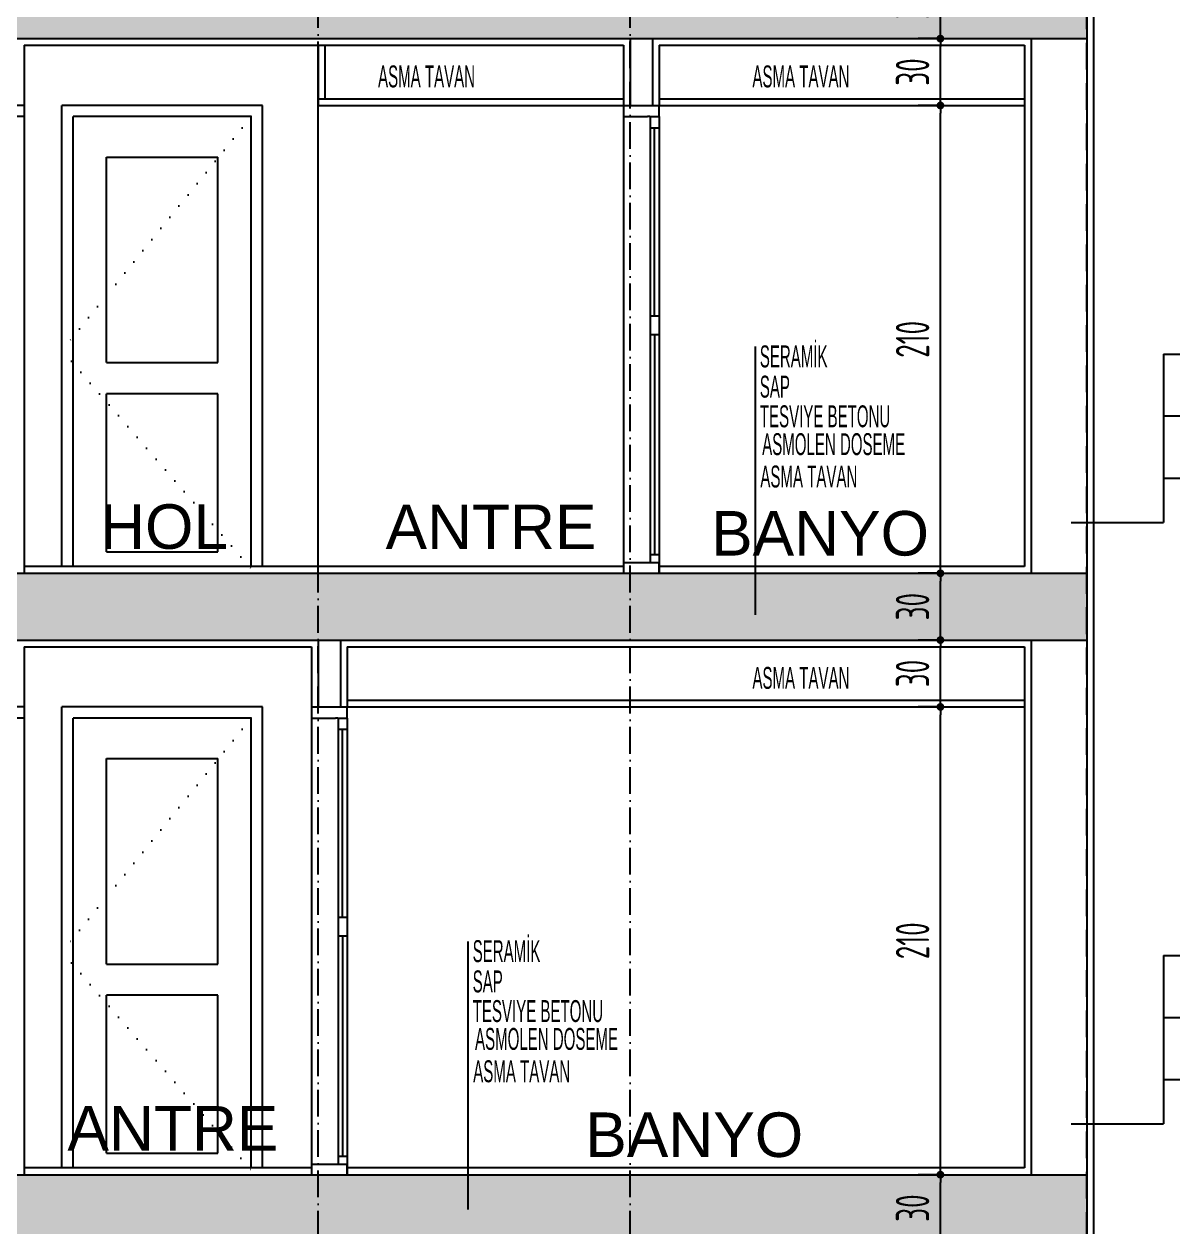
# Model space of a CAD drawing. Extents: x 41749 to 92598, y -24291 to 29432.
# Drawn here: x 75892 to 76411, y -22602 to -22062 of the extents above; entities that cross this region are included whole.
import ezdxf

# ---------------------------------------------------------------- set-up
doc = ezdxf.new("R2010")
doc.units = 0
doc.header["$MEASUREMENT"] = 0
doc.header["$PDMODE"] = 3
doc.linetypes.add('ACAD_ISO10W100', pattern=[18, 12, -3, 0, -3])
doc.linetypes.add('DOT', pattern=[6.35, 0, -6.35])
doc.layers.get('0').update_dxf_attribs({"linetype": 'CONTINUOUS'})
doc.layers.get('Defpoints').update_dxf_attribs({"linetype": 'CONTINUOUS'})
for name, color, linetype in [('ADAKENARI', 7, 'CONTINUOUS'), ('AKS', 10, 'CONTINUOUS'), ('CAM', 12, 'CONTINUOUS'), ('doğrama', 1, 'CONTINUOUS'), ('DUVAR', 6, 'CONTINUOUS'), ('İÇ ÖLÇÜ', 95, 'CONTINUOUS'), ('KOLON', 5, 'CONTINUOUS'), ('MAHAL', 21, 'CONTINUOUS'), ('P', 7, 'DOT'), ('SIVA', 7, 'CONTINUOUS'), ('SıVA', 7, 'CONTINUOUS'), ('tar', 12, 'CONTINUOUS')]:
    doc.layers.add(name, color=color, linetype=linetype)
doc.layers.add('Yazı 1_20', color=7, linetype='CONTINUOUS', lineweight=25)
doc.styles.add('ARIALNARROW', font='ARIALN.TTF')
doc.styles.add('mahal', font='arial.ttf', dxfattribs={"height": 70})
doc.styles.add('OLCU', font='isocpeur.ttf', dxfattribs={"width": 0.59})
doc.dimstyles.new('OLCU3', dxfattribs={"dimscale": 0.5, "dimtxt": 30, "dimasz": 7, "dimexe": 20, "dimexo": 0, "dimgap": 10, "dimtad": 1, "dimdec": 4, "dimrnd": 0.5, "dimdsep": 46, "dimtxsty": 'OLCU', "dimblk1": 'DOT', "dimblk2": 'DOT', "dimsah": 1, "dimcen": 0.09, "dimclrt": 4, "dimadec": 0, "dimazin": 0, "dimtfac": 1, "dimtdec": 4, "dimtix": 1, "dimtmove": 2, "dimatfit": 3, "dimfxl": 0, "dimtolj": 1, "dimtzin": 0, "dimarcsym": 0})

# ---------------------------------------------------------------- blocks, each defined once
blk = doc.blocks.new('DOT')
at = {"color": 0, "linetype": 'ByBlock'}
blk.add_line((-0.5, 0), (-1, 0), dxfattribs=at)
at = {"color": 0, "linetype": 'ByBlock', "const_width": 0.5}
blk.add_lwpolyline([(-0.25, 0, 1), (0.25, 0, 1)], format="xyb", close=True, dxfattribs=at)
blk = doc.blocks.new('*D144')
at = {"layer": 'Defpoints', "color": 0, "transparency": 16777216}
for p in [(76303.21, -22578.23), (76351.66, -22578.23), (76351.66, -22608.23)]:
    blk.add_point(p, dxfattribs=at)
at = {"layer": 'İÇ ÖLÇÜ', "color": 0, "lineweight": -2, "transparency": 16777216}
for p, q in [((76303.34, -22578.23), (76293.21, -22578.23)), ((76303.21, -22604.73), (76303.21, -22581.73)), ((76303.34, -22608.23), (76293.21, -22608.23))]:
    blk.add_line(p, q, dxfattribs=at)
at = {"layer": 'İÇ ÖLÇÜ', "color": 0, "lineweight": -2, "transparency": 16777216, "xscale": 3.5, "yscale": 3.5, "zscale": 3.5}
for p, rotation in [((76303.21, -22578.23), 90), ((76303.21, -22608.23), 270)]:
    blk.add_blockref('DOT', p, dxfattribs=dict(at, rotation=rotation))
at = {"layer": 'İÇ ÖLÇÜ', "color": 4, "transparency": 16777216, "insert": (76290.71, -22593.23), "char_height": 15, "attachment_point": 5, "rotation": 90, "style": 'OLCU'}
blk.add_mtext('\\A1;30', dxfattribs=at)
blk = doc.blocks.new('*D145')
at = {"layer": 'Defpoints', "color": 0, "transparency": 16777216}
for p in [(76303.21, -22368.23), (76310.18, -22368.23, -0.01), (76310.18, -22578.23)]:
    blk.add_point(p, dxfattribs=at)
at = {"layer": 'İÇ ÖLÇÜ', "color": 0, "lineweight": -2, "transparency": 16777216}
for p, q in [((76303.34, -22368.23), (76293.21, -22368.23)), ((76303.21, -22574.73), (76303.21, -22371.73)), ((76303.34, -22578.23), (76293.21, -22578.23))]:
    blk.add_line(p, q, dxfattribs=at)
at = {"layer": 'İÇ ÖLÇÜ', "color": 0, "lineweight": -2, "transparency": 16777216, "xscale": 3.5, "yscale": 3.5, "zscale": 3.5}
for p, rotation in [((76303.21, -22368.23), 90), ((76303.21, -22578.23), 270)]:
    blk.add_blockref('DOT', p, dxfattribs=dict(at, rotation=rotation))
at = {"layer": 'İÇ ÖLÇÜ', "color": 4, "transparency": 16777216, "insert": (76290.71, -22473.23), "char_height": 15, "attachment_point": 5, "rotation": 90, "style": 'OLCU'}
blk.add_mtext('\\A1;210', dxfattribs=at)
blk = doc.blocks.new('*D146')
at = {"layer": 'Defpoints', "color": 0, "transparency": 16777216}
for p in [(76303.21, -22338.23), (76351.66, -22338.23), (76310.18, -22368.23, -0.01)]:
    blk.add_point(p, dxfattribs=at)
at = {"layer": 'İÇ ÖLÇÜ', "color": 0, "lineweight": -2, "transparency": 16777216}
for p, q in [((76303.34, -22338.23), (76293.21, -22338.23)), ((76303.21, -22364.73), (76303.21, -22341.73)), ((76303.34, -22368.23), (76293.21, -22368.23))]:
    blk.add_line(p, q, dxfattribs=at)
at = {"layer": 'İÇ ÖLÇÜ', "color": 0, "lineweight": -2, "transparency": 16777216, "xscale": 3.5, "yscale": 3.5, "zscale": 3.5}
for p, rotation in [((76303.21, -22338.23), 90), ((76303.21, -22368.23), 270)]:
    blk.add_blockref('DOT', p, dxfattribs=dict(at, rotation=rotation))
at = {"layer": 'İÇ ÖLÇÜ', "color": 4, "transparency": 16777216, "insert": (76290.71, -22353.23), "char_height": 15, "attachment_point": 5, "rotation": 90, "style": 'OLCU'}
blk.add_mtext('\\A1;30', dxfattribs=at)
blk = doc.blocks.new('*D147')
at = {"layer": 'Defpoints', "color": 0, "transparency": 16777216}
for p in [(76303.21, -22308.23), (76351.66, -22308.23), (76351.66, -22338.23)]:
    blk.add_point(p, dxfattribs=at)
at = {"layer": 'İÇ ÖLÇÜ', "color": 0, "lineweight": -2, "transparency": 16777216}
for p, q in [((76303.34, -22308.23), (76293.21, -22308.23)), ((76303.21, -22334.73), (76303.21, -22311.73)), ((76303.34, -22338.23), (76293.21, -22338.23))]:
    blk.add_line(p, q, dxfattribs=at)
at = {"layer": 'İÇ ÖLÇÜ', "color": 0, "lineweight": -2, "transparency": 16777216, "xscale": 3.5, "yscale": 3.5, "zscale": 3.5}
for p, rotation in [((76303.21, -22308.23), 90), ((76303.21, -22338.23), 270)]:
    blk.add_blockref('DOT', p, dxfattribs=dict(at, rotation=rotation))
at = {"layer": 'İÇ ÖLÇÜ', "color": 4, "transparency": 16777216, "insert": (76290.71, -22323.23), "char_height": 15, "attachment_point": 5, "rotation": 90, "style": 'OLCU'}
blk.add_mtext('\\A1;30', dxfattribs=at)
blk = doc.blocks.new('*D148')
at = {"layer": 'Defpoints', "color": 0, "transparency": 16777216}
for p in [(76303.21, -22098.23), (76310.18, -22098.23, -0.01), (76310.18, -22308.23)]:
    blk.add_point(p, dxfattribs=at)
at = {"layer": 'İÇ ÖLÇÜ', "color": 0, "lineweight": -2, "transparency": 16777216}
for p, q in [((76303.34, -22098.23), (76293.21, -22098.23)), ((76303.21, -22304.73), (76303.21, -22101.73)), ((76303.34, -22308.23), (76293.21, -22308.23))]:
    blk.add_line(p, q, dxfattribs=at)
at = {"layer": 'İÇ ÖLÇÜ', "color": 0, "lineweight": -2, "transparency": 16777216, "xscale": 3.5, "yscale": 3.5, "zscale": 3.5}
for p, rotation in [((76303.21, -22098.23), 90), ((76303.21, -22308.23), 270)]:
    blk.add_blockref('DOT', p, dxfattribs=dict(at, rotation=rotation))
at = {"layer": 'İÇ ÖLÇÜ', "color": 4, "transparency": 16777216, "insert": (76290.71, -22203.23), "char_height": 15, "attachment_point": 5, "rotation": 90, "style": 'OLCU'}
blk.add_mtext('\\A1;210', dxfattribs=at)
blk = doc.blocks.new('*D149')
at = {"layer": 'Defpoints', "color": 0, "transparency": 16777216}
for p in [(76303.21, -22068.23), (76351.66, -22068.23), (76310.18, -22098.23, -0.01)]:
    blk.add_point(p, dxfattribs=at)
at = {"layer": 'İÇ ÖLÇÜ', "color": 0, "lineweight": -2, "transparency": 16777216}
for p, q in [((76303.34, -22068.23), (76293.21, -22068.23)), ((76303.21, -22094.73), (76303.21, -22071.73)), ((76303.34, -22098.23), (76293.21, -22098.23))]:
    blk.add_line(p, q, dxfattribs=at)
at = {"layer": 'İÇ ÖLÇÜ', "color": 0, "lineweight": -2, "transparency": 16777216, "xscale": 3.5, "yscale": 3.5, "zscale": 3.5}
for p, rotation in [((76303.21, -22068.23), 90), ((76303.21, -22098.23), 270)]:
    blk.add_blockref('DOT', p, dxfattribs=dict(at, rotation=rotation))
at = {"layer": 'İÇ ÖLÇÜ', "color": 4, "transparency": 16777216, "insert": (76290.71, -22083.23), "char_height": 15, "attachment_point": 5, "rotation": 90, "style": 'OLCU'}
blk.add_mtext('\\A1;30', dxfattribs=at)
blk = doc.blocks.new('*D150')
at = {"layer": 'Defpoints', "color": 0, "transparency": 16777216}
for p in [(76303.21, -22038.23), (76351.66, -22038.23), (76351.66, -22068.23)]:
    blk.add_point(p, dxfattribs=at)
at = {"layer": 'İÇ ÖLÇÜ', "color": 0, "lineweight": -2, "transparency": 16777216}
for p, q in [((76303.34, -22038.23), (76293.21, -22038.23)), ((76303.21, -22064.73), (76303.21, -22041.73)), ((76303.34, -22068.23), (76293.21, -22068.23))]:
    blk.add_line(p, q, dxfattribs=at)
at = {"layer": 'İÇ ÖLÇÜ', "color": 0, "lineweight": -2, "transparency": 16777216, "xscale": 3.5, "yscale": 3.5, "zscale": 3.5}
for p, rotation in [((76303.21, -22038.23), 90), ((76303.21, -22068.23), 270)]:
    blk.add_blockref('DOT', p, dxfattribs=dict(at, rotation=rotation))
at = {"layer": 'İÇ ÖLÇÜ', "color": 4, "transparency": 16777216, "insert": (76290.71, -22053.23), "char_height": 15, "attachment_point": 5, "rotation": 90, "style": 'OLCU'}
blk.add_mtext('\\A1;30', dxfattribs=at)

msp = doc.modelspace()

# ---------------------------------------------------------------- hatches: boundary and pattern name
at = {"layer": 'tar'}
h = msp.add_hatch(dxfattribs=at)
h.set_pattern_fill('ANSI33', color=256, scale=40, style=0)
h.paths.add_polyline_path([(76343.92021, -23784.8946), (76340.92021, -23784.8946), (76340.92021, -23804.57435), (76343.92021, -23800.84604)])
h.paths.add_polyline_path([(76368.92021, -23668.22794), (76343.92021, -23668.22794), (76343.92021, -23698.22794), (76368.92021, -23698.22794)])
h.paths.add_polyline_path([(76219.46721, -23859.88177), (76243.81583, -23843.64936), (76278.6437, -23827.60284), (76336.35739, -23810.2449), (76340.92021, -23804.57435), (76340.92021, -23784.8946), (76330.50933, -23784.8946), (76330.50933, -23801.56127), (76275.09407, -23801.56127), (76275.09407, -23818.22794), (76238.92021, -23818.22794), (76238.92021, -23834.8946), (76213.92021, -23834.8946), (76213.92021, -23851.56127), (76188.92021, -23851.56127), (76188.92021, -23868.22794), (76163.92021, -23868.22794), (76163.92021, -23884.8946), (76138.92021, -23884.8946), (76138.92021, -23901.56127), (76113.92021, -23901.56127), (76113.92021, -23918.22794), (76131.94797, -23918.22794), (76144.46721, -23909.88177), (76169.46721, -23893.21511), (76194.46721, -23876.54844)])
h.paths.add_polyline_path([(76368.92021, -23418.22794), (76343.92021, -23418.22794), (76343.92021, -23448.22794), (76368.92021, -23448.22794)])
h.paths.add_polyline_path([(76368.92021, -22038.22794), (75441.92016, -22038.22794), (75431.92016, -22038.22794), (75431.92016, -22058.22794), (75451.9201, -22058.22785), (75451.9201, -22068.22794), (76368.92021, -22068.22794)])
h.paths.add_polyline_path([(76368.92021, -22308.22794), (75441.92016, -22308.22794), (75431.92016, -22308.22794), (75431.92016, -22328.22794), (75451.9201, -22328.22785), (75451.9201, -22338.22794), (76368.92021, -22338.22794)])
h.paths.add_polyline_path([(76368.92021, -22578.22794), (75441.92016, -22578.22794), (75431.92016, -22578.22794), (75431.92016, -22598.22794), (75451.9201, -22598.22785), (75451.9201, -22608.22794), (76368.92021, -22608.22794)])
h.paths.add_polyline_path([(76368.92021, -22848.22794), (75441.92016, -22848.22794), (75431.92016, -22848.22794), (75431.92016, -22868.22794), (75451.9201, -22868.22785), (75451.9201, -22878.22794), (76368.92021, -22878.22794)])
h.paths.add_polyline_path([(76368.92021, -23118.22794), (75441.92016, -23118.22794), (75431.92016, -23118.22794), (75431.92037, -23148.22801), (75451.92023, -23148.22792), (75451.92023, -23148.22794), (76368.92021, -23148.22794)])
h.paths.add_polyline_path([(76113.92021, -23418.22794), (75451.92022, -23418.22794), (75451.92022, -23448.22794), (76113.92021, -23448.22794)])
h.paths.add_polyline_path([(76368.92021, -23918.22794), (75451.92022, -23918.22794), (75451.92022, -24018.22794), (76368.92021, -24018.22794)])
h.paths.add_polyline_path([(75476.92029, -23698.22794), (75451.92022, -23698.22794), (75451.92022, -23918.22794), (75476.92017, -23918.22794)])
h.paths.add_polyline_path([(76368.92021, -23698.22794), (76343.92021, -23698.22794), (76343.92021, -23918.22794), (76368.92021, -23918.22794)])
h.paths.add_polyline_path([(76131.94797, -23698.22794), (76131.94797, -23668.22794), (76243.81583, -23593.64936), (76278.6437, -23577.60284), (76336.35739, -23560.2449), (76343.92021, -23550.84604), (76343.92021, -23534.8946), (76330.50933, -23534.8946), (76330.50933, -23551.56127), (76275.09407, -23551.56127), (76275.09407, -23568.22794), (76238.92021, -23568.22794), (76238.92021, -23584.8946), (76213.92021, -23584.8946), (76213.92021, -23601.56127), (76188.92021, -23601.56127), (76188.92021, -23618.22794), (76163.92021, -23618.22794), (76163.92021, -23634.8946), (76138.92021, -23634.8946), (76138.92021, -23651.56127), (76113.92021, -23651.56127), (76113.92021, -23668.22794), (75451.92022, -23668.22794), (75451.92022, -23698.22794)])

# ---------------------------------------------------------------- linework, layer by layer
for p, q in [((76403.29303, -22209.85739), (76403.27976, -22285.42801)), ((76403.29303, -22209.85739), (76410.71775, -22209.85739)), ((76403.28742, -22237.5936), (76410.71775, -22237.5936)), ((76403.28176, -22265.56196), (76410.71775, -22265.56196)), ((76361.92033, -22285.42801), (76403.27976, -22285.42801)), ((76403.29303, -22479.85739), (76403.27976, -22555.42801)), ((76403.29303, -22479.85739), (76410.71775, -22479.85739)), ((76403.28742, -22507.5936), (76410.71775, -22507.5936)), ((76403.28176, -22535.56196), (76410.71775, -22535.56196)), ((76361.92033, -22555.42801), (76403.27976, -22555.42801))]:
    msp.add_line(p, q)
at = {"layer": 'ADAKENARI'}
for p, q in [((76371.92023, -22035.22794), (76371.92021, -22305.22794)), ((76371.92023, -22305.22794), (76371.92021, -22575.22794)), ((76371.92023, -22575.22794), (76371.92021, -22845.22794))]:
    msp.add_line(p, q, dxfattribs=at)
at = {"layer": 'AKS', "linetype": 'ACAD_ISO10W100'}
for p, q in [((76023.92021, -24018.22794), (76023.92021, -21526.41996)), ((76163.92021, -24018.22794), (76163.92021, -21526.41996)), ((76368.92021, -23946.41996), (76368.92021, -21526.41996))]:
    msp.add_line(p, q, dxfattribs=at)
at = {"layer": 'CAM'}
for p, q in [((75908.91593, -22305.22628, -0.04622), (75908.92021, -22098.22628)), ((75998.92449, -22098.22794, 0.04622), (75908.92021, -22098.22628)), ((75998.92021, -22305.22794), (75998.92449, -22098.22794, 0.04622)), ((75913.91593, -22305.22638, -0.04622), (75913.92011, -22103.22638)), ((75993.92439, -22103.22783, 0.04622), (75913.92011, -22103.22638)), ((75993.92021, -22305.22783), (75993.92439, -22103.22783, 0.04622)), ((75928.91782, -22213.69004, -0.04622), (75928.91973, -22121.41817)), ((75928.91973, -22121.41817), (75978.92401, -22121.419, 0.04622)), ((75978.9221, -22213.69087), (75978.92401, -22121.419, 0.04622)), ((75928.91782, -22213.69004, -0.04622), (75978.9221, -22213.69087)), ((75928.91782, -22213.69004, -0.04622), (75978.9221, -22213.69087)), ((75928.91607, -22298.5767, -0.04622), (75928.91753, -22227.65379, -0.04622)), ((75978.92182, -22227.65461), (75928.91753, -22227.65379, -0.04622)), ((75978.92182, -22227.65461), (75928.91753, -22227.65379, -0.04622)), ((75978.92035, -22298.57753), (75978.92182, -22227.65461)), ((75928.91607, -22298.5767, -0.04622), (75978.92035, -22298.57753)), ((75908.91593, -22575.22628, -0.04622), (75908.92021, -22368.22628)), ((75998.92449, -22368.22794, 0.04622), (75908.92021, -22368.22628)), ((75998.92021, -22575.22794), (75998.92449, -22368.22794, 0.04622)), ((75913.91593, -22575.22638, -0.04622), (75913.92011, -22373.22638)), ((75993.92439, -22373.22783, 0.04622), (75913.92011, -22373.22638)), ((75993.92021, -22575.22783), (75993.92439, -22373.22783, 0.04622)), ((75928.91782, -22483.69004, -0.04622), (75928.91973, -22391.41817)), ((75928.91973, -22391.41817), (75978.92401, -22391.419, 0.04622)), ((75978.9221, -22483.69087), (75978.92401, -22391.419, 0.04622)), ((75928.91782, -22483.69004, -0.04622), (75978.9221, -22483.69087)), ((75928.91782, -22483.69004, -0.04622), (75978.9221, -22483.69087)), ((75928.91607, -22568.5767, -0.04622), (75928.91753, -22497.65379, -0.04622)), ((75978.92182, -22497.65461), (75928.91753, -22497.65379, -0.04622)), ((75978.92182, -22497.65461), (75928.91753, -22497.65379, -0.04622)), ((75978.92035, -22568.57753), (75978.92182, -22497.65461)), ((75928.91607, -22568.5767, -0.04622), (75978.92035, -22568.57753))]:
    msp.add_line(p, q, dxfattribs=at)
at = {"layer": 'doğrama', "ltscale": 10}
for p, q in [((76023.92021, -22305.22794, 0.00656), (76023.92021, -22071.22794)), ((75891.92023, -22098.22794, 0.00088), (75875.92023, -22098.22794, -0.00427)), ((75891.92023, -22098.22794, 0.00088), (75891.92023, -22103.22794, 0.00088)), ((76160.92019, -22098.22794, 0.00088), (76160.92019, -22103.22794, 0.00088)), ((76160.92019, -22098.22794, 0.00088), (76176.92019, -22098.22794, -0.00427)), ((76176.92019, -22103.22794, -0.00491), (76176.92019, -22098.22794, -0.00491)), ((76176.92019, -22103.22794, -0.00491), (76176.92019, -22098.22794, -0.00491)), ((75891.92023, -22103.22794, 0.00088), (75881.06992, -22103.22794, -0.00491)), ((75891.92023, -22102.31547, 0.00088), (75891.92021, -22308.22794, 0.0058)), ((76160.92019, -22102.31547, 0.00088), (76160.92021, -22308.22794, 0.0058)), ((76160.92019, -22103.22794, 0.00088), (76171.77051, -22103.22794, -0.00491)), ((76172.77051, -22103.22794, -0.00491), (76171.77051, -22103.22794, -0.00491)), ((76172.77051, -22103.22794, -0.00491), (76176.92019, -22103.22794, -0.00491)), ((76172.77051, -22103.22794, -0.00491), (76176.92019, -22103.22794, -0.00491)), ((76172.92019, -22103.22794, -0.00491), (76172.92021, -22303.61063)), ((76176.92019, -22103.22794, -0.00491), (76176.92021, -22308.22794)), ((76172.92019, -22108.22794, -0.00491), (76176.92019, -22108.22794, -0.00491)), ((76172.92019, -22108.22794, -0.00491), (76176.92019, -22108.22794, -0.00491)), ((76174.92021, -22192.68386), (76174.92019, -22108.22794, -0.00491)), ((76174.92021, -22192.68386), (76174.92019, -22108.22794, -0.00491)), ((76172.92021, -22192.68386), (76176.92021, -22192.68386)), ((76172.92021, -22201.05744), (76176.92021, -22201.05744)), ((76174.92021, -22201.05744), (76174.92021, -22299.85435)), ((76172.92021, -22299.85435), (76176.92021, -22299.85435)), ((76172.92021, -22299.85435), (76176.92021, -22299.85435)), ((75891.92023, -22368.22794, 0.00088), (75875.92023, -22368.22794, -0.00427)), ((75891.92023, -22368.22794, 0.00088), (75891.92023, -22373.22794, 0.00088)), ((76020.92019, -22368.22794, -0.01248), (76020.92019, -22373.22794, -0.01248)), ((76020.92019, -22368.22794, -0.01248), (76036.92019, -22368.22794, -0.01763)), ((76036.92019, -22373.22794, -0.01827), (76036.92019, -22368.22794, -0.01827)), ((76036.92019, -22373.22794, -0.01827), (76036.92019, -22368.22794, -0.01827)), ((75891.92023, -22373.22794, 0.00088), (75881.06992, -22373.22794, -0.00491)), ((75891.92023, -22372.31547, 0.00088), (75891.92021, -22578.22794, 0.0058)), ((76020.92019, -22372.31547, -0.01248), (76020.92021, -22578.22794, -0.00756)), ((76020.92019, -22373.22794, -0.01248), (76031.77051, -22373.22794, -0.01827)), ((76032.77051, -22373.22794, -0.01827), (76031.77051, -22373.22794, -0.01827)), ((76032.77051, -22373.22794, -0.01827), (76036.92019, -22373.22794, -0.01827)), ((76032.77051, -22373.22794, -0.01827), (76036.92019, -22373.22794, -0.01827)), ((76032.92019, -22373.22794, -0.01827), (76032.92021, -22573.61063, -0.01336)), ((76036.92019, -22373.22794, -0.01827), (76036.92021, -22578.22794, -0.01336)), ((76032.92019, -22378.22794, -0.01827), (76036.92019, -22378.22794, -0.01827)), ((76032.92019, -22378.22794, -0.01827), (76036.92019, -22378.22794, -0.01827)), ((76034.92021, -22462.68386, -0.01336), (76034.92019, -22378.22794, -0.01827)), ((76034.92021, -22462.68386, -0.01336), (76034.92019, -22378.22794, -0.01827)), ((76032.92021, -22462.68386, -0.01336), (76036.92021, -22462.68386, -0.01336)), ((76032.92021, -22471.05744, -0.01336), (76036.92021, -22471.05744, -0.01336)), ((76034.92021, -22471.05744, -0.01336), (76034.92021, -22569.85435, -0.01336)), ((76032.92021, -22569.85435, -0.01336), (76036.92021, -22569.85435, -0.01336)), ((76032.92021, -22569.85435, -0.01336), (76036.92021, -22569.85435, -0.01336))]:
    msp.add_line(p, q, dxfattribs=at)
msp.add_lwpolyline([(76160.92021, -22303.61063), (76160.92021, -22308.22794), (76176.92021, -22308.22794), (76176.92021, -22303.61063), (76160.92021, -22303.61063)], dxfattribs=at)
msp.add_lwpolyline([(76160.92021, -22303.61063), (76160.92021, -22308.22794), (76176.92021, -22308.22794), (76176.92021, -22303.61063), (76160.92021, -22303.61063)], dxfattribs=at)
at = {"layer": 'doğrama', "ltscale": 10, "elevation": -0.01336}
msp.add_lwpolyline([(76020.92021, -22573.61063), (76020.92021, -22578.22794), (76036.92021, -22578.22794), (76036.92021, -22573.61063), (76020.92021, -22573.61063)], dxfattribs=at)
msp.add_lwpolyline([(76020.92021, -22573.61063), (76020.92021, -22578.22794), (76036.92021, -22578.22794), (76036.92021, -22573.61063), (76020.92021, -22573.61063)], dxfattribs=at)
at = {"layer": 'DUVAR'}
for p, q in [((76163.92021, -22068.22794), (76163.92021, -22098.22794, 0.13359)), ((76173.92021, -22068.22794), (76173.92021, -22098.22794, 0.13359)), ((76343.92021, -22068.22794), (76343.92021, -22308.22794)), ((76368.9203, -22068.22794), (76368.92016, -22308.22794)), ((76368.92021, -22068.22794), (76368.92021, -22308.22794)), ((76163.92021, -22098.22794, 0.13359), (76173.92021, -22098.22794, 0.13359)), ((76023.92021, -22338.22794, -0.01336), (76023.92021, -22368.22794, 0.12023)), ((76033.92021, -22338.22794, -0.01336), (76033.92021, -22368.22794, 0.12023)), ((76343.92021, -22338.22794), (76343.92021, -22578.22794)), ((76368.9203, -22338.22794), (76368.92016, -22578.22794)), ((76368.92021, -22338.22794), (76368.92021, -22578.22794)), ((76023.92021, -22368.22794, 0.12023), (76033.92021, -22368.22794, 0.12023))]:
    msp.add_line(p, q, dxfattribs=at)
at = {"layer": 'KOLON'}
for p, q in [((76368.92021, -22038.22794), (76368.92021, -22068.22794)), ((76368.92021, -22308.22794), (76368.92021, -22338.22794)), ((76368.92021, -22308.22794), (76368.92021, -22338.22794)), ((76368.92021, -22578.22794), (76368.92021, -22608.22794)), ((76368.92021, -22578.22794), (76368.92021, -22608.22794))]:
    msp.add_line(p, q, dxfattribs=at)
for points in [[(75451.9201, -22058.22789), (75451.9201, -22068.22794), (76368.92021, -22068.22794)], [(75451.9201, -22058.22789), (75451.9201, -22068.22794), (76368.92021, -22068.22794)], [(75441.92016, -22308.22794), (76368.92021, -22308.22794)], [(75441.92016, -22308.22794), (76368.92021, -22308.22794)], [(75441.92016, -22308.22794), (76368.92021, -22308.22794)], [(75441.92016, -22308.22794), (76368.92021, -22308.22794)], [(75453.29527, -22308.22794), (76368.92021, -22308.22794)], [(75453.29527, -22308.22794), (76368.92021, -22308.22794)], [(75453.29527, -22308.22794), (76368.92021, -22308.22794)], [(75453.29527, -22308.22794), (76368.92021, -22308.22794)], [(75453.29527, -22308.22794), (76368.92021, -22308.22794)], [(75453.29527, -22308.22794), (76368.92021, -22308.22794)], [(75453.29527, -22308.22794), (76368.92021, -22308.22794)], [(75453.29527, -22308.22794), (76368.92021, -22308.22794)], [(75451.9201, -22328.22789), (75451.9201, -22338.22794), (76368.92021, -22338.22794)], [(75451.9201, -22328.22789), (75451.9201, -22338.22794), (76368.92021, -22338.22794)], [(75451.9201, -22328.22789), (75451.9201, -22338.22794), (76368.92021, -22338.22794)], [(75451.9201, -22328.22789), (75451.9201, -22338.22794), (76368.92021, -22338.22794)], [(75441.92016, -22578.22794), (76368.92021, -22578.22794)], [(75441.92016, -22578.22794), (76368.92021, -22578.22794)], [(75441.92016, -22578.22794), (76368.92021, -22578.22794)], [(75441.92016, -22578.22794), (76368.92021, -22578.22794)], [(75453.29527, -22578.22794), (76368.92021, -22578.22794)], [(75453.29527, -22578.22794), (76368.92021, -22578.22794)], [(75453.29527, -22578.22794), (76368.92021, -22578.22794)], [(75453.29527, -22578.22794), (76368.92021, -22578.22794)], [(75453.29527, -22578.22794), (76368.92021, -22578.22794)], [(75453.29527, -22578.22794), (76368.92021, -22578.22794)], [(75453.29527, -22578.22794), (76368.92021, -22578.22794)], [(75453.29527, -22578.22794), (76368.92021, -22578.22794)]]:
    msp.add_lwpolyline(points, dxfattribs=at)
at = {"layer": 'MAHAL'}
for p, q in [((76023.92021, -22071.22794), (76023.92021, -22098.22792, -0.00418)), ((76026.92021, -22071.22794), (76026.92021, -22095.22792, -0.00371)), ((76023.92021, -22095.22792, -0.00418), (76160.92021, -22095.22791, -0.01534)), ((76176.92021, -22095.22792), (76340.92021, -22095.22791, -0.01336)), ((76023.92021, -22098.22792, -0.00418), (76160.92021, -22098.22791, -0.01534)), ((76176.92021, -22098.22792), (76340.92021, -22098.22791, -0.01336)), ((76036.92021, -22365.22792, -0.01336), (76340.92021, -22365.22791, -0.01336)), ((76036.92021, -22368.22792, -0.01336), (76340.92021, -22368.22791, -0.01336))]:
    msp.add_line(p, q, dxfattribs=at)
at = {"layer": 'P', "elevation": 0.04622}
for points in [[(75993.92429, -22103.22945), (75908.91407, -22208.22449), (75993.91281, -22306.22945)], [(75993.92429, -22373.22945), (75908.91407, -22478.22449), (75993.91281, -22576.22945)]]:
    msp.add_lwpolyline(points, dxfattribs=at)
at = {"layer": 'SIVA'}
for p, q in [((75891.92021, -22071.22794), (76160.92021, -22071.22794, 0.01336)), ((76176.92021, -22071.22794, 0.01336), (76340.92021, -22071.22794)), ((76160.92021, -22305.22794, 0.01336), (75891.92021, -22305.22794)), ((76160.92021, -22305.22794, 0.01336), (75891.92021, -22305.22794)), ((76340.92021, -22305.22794), (76176.92021, -22305.22794, 0.01336)), ((75891.92021, -22341.22794), (76020.92021, -22341.22794)), ((76036.92021, -22341.22794), (76340.92021, -22341.22794)), ((76020.92021, -22575.22794), (75891.92021, -22575.22794)), ((76020.92021, -22575.22794), (75891.92021, -22575.22794)), ((76340.92021, -22575.22794), (76036.92021, -22575.22794))]:
    msp.add_line(p, q, dxfattribs=at)
at = {"layer": 'SıVA'}
for p, q in [((75891.92021, -22071.22794, 0.01336), (75891.92021, -22098.22794, 0.13359)), ((76160.92021, -22071.22794, 0.01336), (76160.92021, -22098.22794, 0.13359)), ((76176.92021, -22071.22794, 0.01336), (76176.92021, -22098.22794, 0.13359)), ((76340.92021, -22071.22794), (76340.92021, -22305.22794)), ((75891.92021, -22341.22794, 0.01336), (75891.92021, -22368.22794, 0.13359)), ((76020.92021, -22341.22794), (76020.92021, -22368.22794, 0.12023)), ((76036.92021, -22341.22794), (76036.92021, -22368.22794, 0.12023)), ((76340.92021, -22341.22794), (76340.92021, -22575.22794))]:
    msp.add_line(p, q, dxfattribs=at)
for points in [[(75891.92021, -22071.22794), (76160.92021, -22071.22794)], [(75891.92021, -22341.22794), (76020.92021, -22341.22794)]]:
    msp.add_lwpolyline(points, dxfattribs=at)
at = {"layer": 'Yazı 1_20'}
for p, q in [((76220.1773, -22326.88352), (76220.1773, -22206.50507)), ((76091.29876, -22593.88352), (76091.29876, -22473.50507))]:
    msp.add_line(p, q, dxfattribs=at)

# ---------------------------------------------------------------- texts
at = {"layer": 'MAHAL', "char_height": 20, "width": 318.296, "attachment_point": 5, "style": 'mahal'}
for s, insert in [('HOL', (75954.76598, -22287.41803)), ('ANTRE', (76101.50782, -22287.41803)), ('BANYO', (76249.2011, -22290.4323)), ('ANTRE', (75958.7361, -22557.41803)), ('BANYO', (76192.73046, -22560.4323))]:
    msp.add_mtext(s, dxfattribs=dict(at, insert=insert))
at = {"layer": 'Yazı 1_20', "style": 'ARIALNARROW', "width": 0.6}
for s, p in [('ASMA TAVAN', (76050.80568, -22090.11019, -0.01336)), ('ASMA TAVAN', (76218.84174, -22090.11019, -0.01336)), ('SERAMİK', (76222.16008, -22215.79943)), ('SAP', (76222.16008, -22229.37554)), ('TESVIYE BETONU', (76222.16008, -22242.69087)), ('ASMOLEN DOSEME', (76223.21452, -22255.18548)), ('ASMA TAVAN', (76222.39509, -22269.71883, 0.00293)), ('ASMA TAVAN', (76218.84174, -22360.11019, -0.01336)), ('SERAMİK', (76093.28154, -22482.79943)), ('SAP', (76093.28154, -22496.37554)), ('TESVIYE BETONU', (76093.28154, -22509.69087)), ('ASMOLEN DOSEME', (76094.33598, -22522.18548)), ('ASMA TAVAN', (76093.51656, -22536.71883, 0.00293))]:
    msp.add_text(s, height=9.828, dxfattribs=at).set_placement(p)

# ---------------------------------------------------------------- dimensions: what is measured, and where the dimension line sits
at = {"layer": 'İÇ ÖLÇÜ'}
for base, p1, p2, picture, middle in [((76303.214, -22038.22794), (76351.66174, -22068.22794), (76351.66174, -22038.22794), '*D150', (76290.714, -22053.22794)), ((76303.214, -22068.22794), (76310.18431, -22098.22791, -0.01336), (76351.66174, -22068.22794), '*D149', (76290.714, -22083.22792)), ((76303.214, -22098.22791), (76310.18431, -22308.22794), (76310.18431, -22098.22791, -0.01336), '*D148', (76290.714, -22203.22792)), ((76303.214, -22308.22794), (76351.66174, -22338.22794), (76351.66174, -22308.22794), '*D147', (76290.714, -22323.22794)), ((76303.214, -22338.22794), (76310.18431, -22368.22791, -0.01336), (76351.66174, -22338.22794), '*D146', (76290.714, -22353.22792)), ((76303.214, -22368.22791), (76310.18431, -22578.22794), (76310.18431, -22368.22791, -0.01336), '*D145', (76290.714, -22473.22792)), ((76303.214, -22578.22794), (76351.66174, -22608.22794), (76351.66174, -22578.22794), '*D144', (76290.714, -22593.22794))]:
    dim = msp.add_linear_dim(base=base, p1=p1, p2=p2, angle=90, dimstyle='OLCU3', override={"dimfxl": 0.25}, dxfattribs=at)
    dim.commit()
    dim.dimension.update_dxf_attribs({"geometry": picture, "text_midpoint": middle})

doc.saveas('drawing.dxf')
